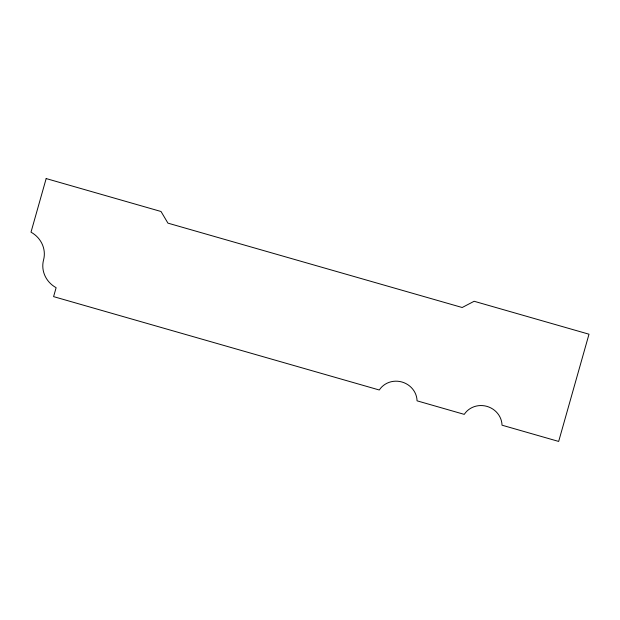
<?xml version="1.0" encoding="UTF-8"?>
<svg xmlns="http://www.w3.org/2000/svg" width="620" height="620" viewBox="0 0 620 620"><rect width="100%" height="100%" fill="white"/><g stroke="black" fill="none" stroke-linecap="round" stroke-linejoin="round"><path stroke-width="0.93" d="M46.167 178.568L31 232.182A25.606 24.211 17.7 0 1 43.563 259.935A25.606 24.211 17.7 0 0 56.126 287.688L53.591 296.624L379.293 390.003A20.46 19.344 17.7 0 1 401.969 382.013A20.46 19.344 17.7 0 1 417.058 400.83L464.256 414.369A20.46 19.344 17.7 0 1 486.933 406.379A20.46 19.344 17.7 0 1 502.022 425.196L558.667 441.432L589 334.203L474.145 301.274L462.179 307.505L167.935 223.138L161.022 211.498L46.167 178.568"/></g></svg>
